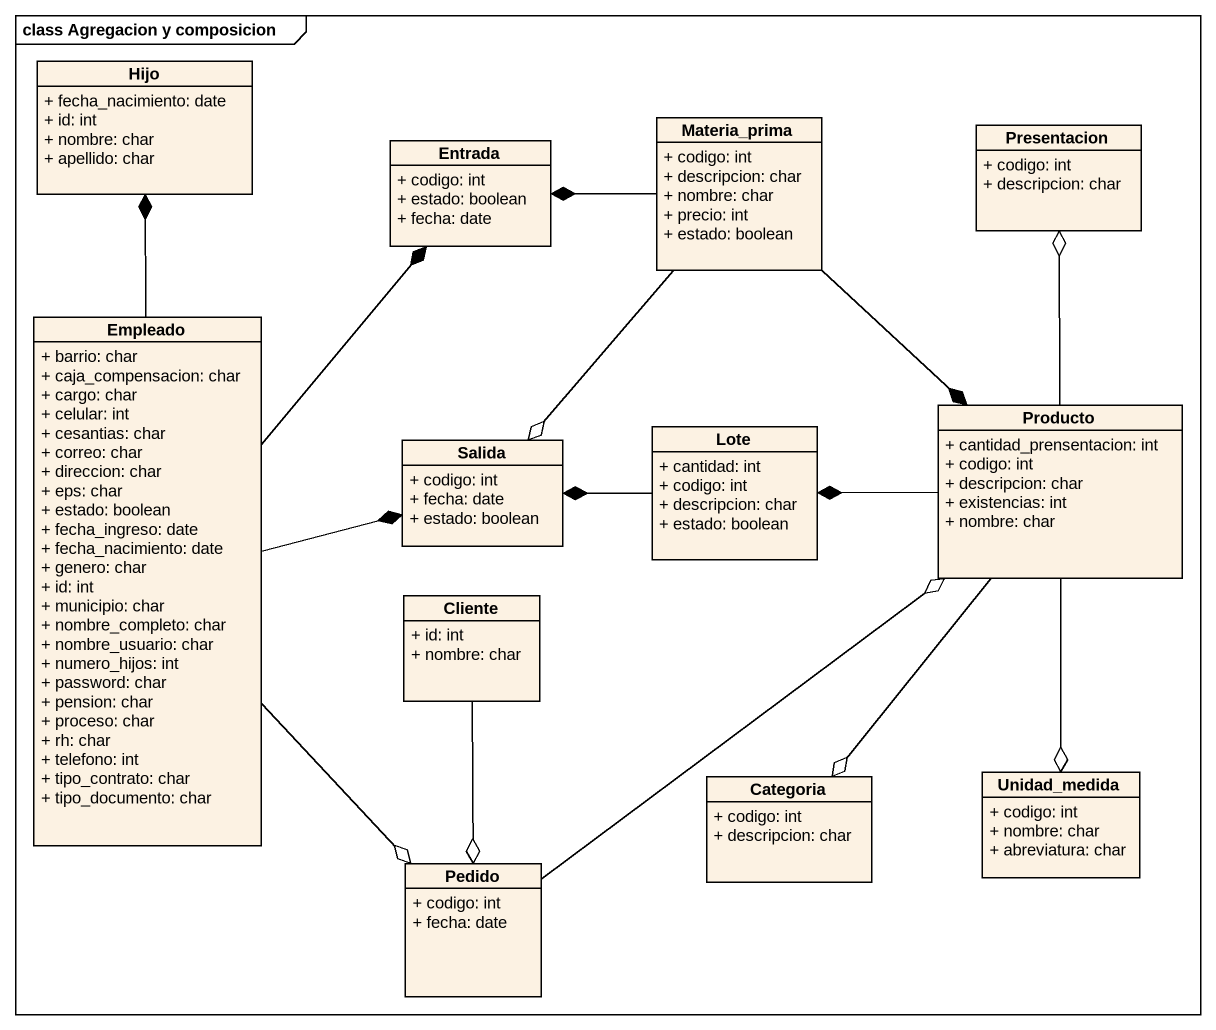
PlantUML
@startuml
mainframe class Agregacion y composicion
hide circle
hide empty members
skinparam classAttributeIconSize 0
class Hijo {
  + fecha_nacimiento: date
  + id: int
  + nombre: char
  + apellido: char
}
class Materia_prima {
  + codigo: int
  + descripcion: char
  + nombre: char
  + precio: int
  + estado: boolean
}
class Entrada {
  + codigo: int
  + estado: boolean
  + fecha: date
}
class Presentacion {
  + codigo: int
  + descripcion: char
}
class Empleado {
  + barrio: char
  + caja_compensacion: char
  + cargo: char
  + celular: int
  + cesantias: char
  + correo: char
  + direccion: char
  + eps: char
  + estado: boolean
  + fecha_ingreso: date
  + fecha_nacimiento: date
  + genero: char
  + id: int
  + municipio: char
  + nombre_completo: char
  + nombre_usuario: char
  + numero_hijos: int
  + password: char
  + pension: char
  + proceso: char
  + rh: char
  + telefono: int
  + tipo_contrato: char
  + tipo_documento: char
}
class Salida {
  + codigo: int
  + fecha: date
  + estado: boolean
}
class Lote {
  + cantidad: int
  + codigo: int
  + descripcion: char
  + estado: boolean
}
class Producto {
  + cantidad_prensentacion: int
  + codigo: int
  + descripcion: char
  + existencias: int
  + nombre: char
}
class Cliente {
  + id: int
  + nombre: char
}
class Categoria {
  + codigo: int
  + descripcion: char
}
class Unidad_medida {
  + codigo: int
  + nombre: char
  + abreviatura: char
}
class Pedido {
  + codigo: int
  + fecha: date
}
Materia_prima -left-* Entrada
Materia_prima --o Salida
Materia_prima --* Producto
Empleado -up-* Hijo
Empleado -up-* Entrada
Empleado -right-* Salida
Empleado --o Pedido
Lote -left-* Salida
Producto -up-o Presentacion
Producto -left-* Lote
Producto --o Categoria
Producto --o Unidad_medida
Cliente --o Pedido
Pedido -up-o Producto
@enduml
